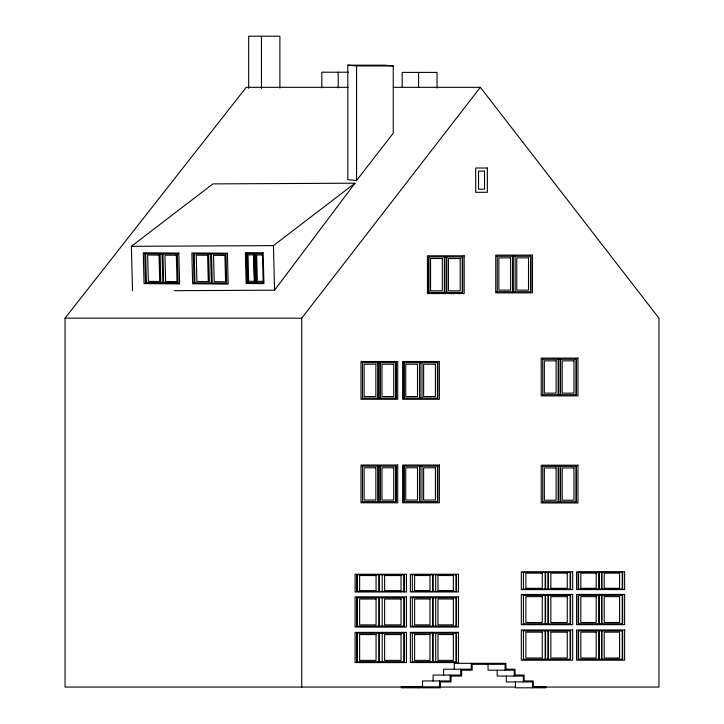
<?xml version="1.0" encoding="UTF-8"?>
<svg xmlns="http://www.w3.org/2000/svg" width="724" height="724" viewBox="0 0 724 724"><rect width="100%" height="100%" fill="white"/><g stroke="black" fill="none" stroke-linecap="round" stroke-linejoin="round"><path stroke-width="1.09" d="M174.24 290.686L274.586 290.188L354.977 183.199L212.928 183.896L131.379 246.323L132.528 290.894M301.745 687.067L301.745 318.162L480.347 87.323L658.949 318.162L658.949 687.067L533.479 687.067M356.552 180.484L393.241 133.216L393.241 65.947L384.516 65.169L347.819 65.169L347.819 179.706L356.552 180.484L356.552 65.947L347.819 65.169M422.698 687.067L65.051 687.067L65.051 318.162L246.241 87.323L348.027 87.323M131.379 246.323L273.437 245.626L354.977 183.199M177.389 254.015L178.131 282.948L145.506 282.659L144.764 253.735L145.651 253.708L146.393 282.632L160.628 282.758M193.335 253.907L194.222 253.871L194.964 282.803L194.077 282.831L193.335 253.907L225.96 254.187L226.712 283.12L194.077 282.831M246.115 253.617L247.002 253.59L247.744 282.523L246.866 282.55L246.115 253.617L262.432 253.762L263.174 282.686L246.866 282.55M145.506 282.659L146.393 282.632M163.696 282.785L162.81 282.812L162.067 253.88L162.954 253.853L163.696 282.785L177.923 282.903M255.409 282.586L254.522 282.613L253.78 253.69L255.653 253.662L256.396 282.595L255.509 282.622L254.767 253.699M356.552 65.947L393.241 65.947M348.389 72.21L321.818 72.21L321.818 87.866M393.268 87.323L480.347 87.323M496.827 256.269L530.982 256.269L530.982 291.709L496.827 291.709M65.051 318.162L301.745 318.162M542.294 359.267L576.449 359.267L576.449 394.707L542.294 394.707M362.063 362.67L396.218 362.67L396.218 398.119L362.063 398.119M362.063 466.193L396.218 466.193L396.218 501.632L362.063 501.632M542.294 466.356L576.449 466.356L576.449 501.795L542.294 501.795M523.009 572.413L570.548 572.413L570.548 589.055L523.009 589.055M411.929 574.775L456.446 574.775L456.446 591.427L411.929 591.427M523.009 595.399L570.548 595.399L570.548 623.762L523.009 623.762M411.929 597.762L456.446 597.762L456.446 626.133L411.929 626.133M523.009 630.903L570.548 630.903L570.548 659.274L523.009 659.274M411.929 633.274L456.446 633.274L456.446 661.636L411.929 661.636M471.93 664.315L505.117 664.315L505.117 670.189M505.406 669.211L515.008 669.211L515.008 675.076M514.529 675.076L524.131 675.076L524.131 680.949M450.934 676.062L461.604 676.062L461.604 670.189L472.166 670.189L472.166 664.315M523.66 680.949L533.262 680.949L533.262 686.823M439.296 681.927L451.034 681.927L451.034 676.062M533.154 686.823L545.95 686.823L545.95 687.8L515.425 687.8L515.425 681.927M439.649 687.067L515.533 687.067M144.764 253.735L178.276 253.988M262.359 255.011L256.676 254.957L257.355 281.319L263.038 281.364M273.437 245.626L274.586 290.188M208.666 254.034L209.408 282.966M160.085 253.871L160.837 282.794M622.242 572.385L622.242 589.028M622.242 595.372L622.242 623.735M622.242 630.885L622.242 659.247M601.952 572.385L601.952 589.028M601.952 595.372L601.952 623.735M601.952 630.885L601.952 659.247M601.535 572.385L601.535 589.028M601.535 595.372L601.535 623.735M601.535 630.885L601.535 659.247M599.282 572.385L599.282 589.028M599.282 595.372L599.282 623.735M599.282 630.885L599.282 659.247M598.866 572.385L598.866 589.028M598.866 595.372L598.866 623.735M598.866 630.885L598.866 659.247M578.576 572.385L578.576 589.028M578.576 595.372L578.576 623.735M578.576 630.885L578.576 659.247M576.023 359.267L576.023 394.707M576.023 466.356L576.023 501.795M570.132 572.413L570.132 589.055M570.132 595.399L570.132 623.762M570.132 630.903L570.132 659.274M560.602 359.267L560.602 394.707M560.602 466.356L560.602 501.795M560.186 359.267L560.186 394.707M560.186 466.356L560.186 501.795M558.566 359.267L558.566 394.707M558.566 466.356L558.566 501.795M558.141 359.267L558.141 394.707M558.141 466.356L558.141 501.795M548.412 572.413L548.412 589.055M548.412 595.399L548.412 623.762M548.412 630.903L548.412 659.274M547.996 572.413L547.996 589.055M547.996 595.399L547.996 623.762M547.996 630.903L547.996 659.274M545.561 572.413L545.561 589.055M545.561 595.399L545.561 623.762M545.561 630.903L545.561 659.274M545.145 572.413L545.145 589.055M545.145 595.399L545.145 623.762M545.145 630.903L545.145 659.274M542.719 359.267L542.719 394.707M542.719 466.356L542.719 501.795M532.502 687.8L532.502 681.927L506.302 681.927L506.302 676.062M530.556 256.269L530.556 291.709M523.425 572.413L523.425 589.055M523.425 595.399L523.425 623.762M523.425 630.903L523.425 659.274M523.371 681.927L523.371 676.062L497.18 676.062L497.18 670.189M515.135 256.269L515.135 291.709M514.248 676.062L514.248 670.189L488.048 670.189L488.048 664.315M513.099 256.269L513.099 291.709M512.673 256.269L512.673 291.709M505.877 669.211L505.877 663.338L454.219 663.338L454.219 669.211M497.252 256.269L497.252 291.709M486.872 663.338L486.872 664.315M471.288 663.338L471.288 669.211L443.649 669.211L443.649 675.076M462.247 256.966L462.247 292.406M460.717 669.211L460.717 675.076L433.088 675.076L433.088 680.949M456.02 574.775L456.02 591.427M456.02 597.762L456.02 626.133M456.02 633.274L456.02 661.636M450.156 675.076L450.156 680.949L422.517 680.949L422.517 686.823M446.826 256.966L446.826 292.406M446.4 256.966L446.4 292.406M444.78 256.966L444.78 292.406M444.364 256.966L444.364 292.406M440.473 681.927L440.473 687.8L401.386 687.8L401.386 686.823L439.586 686.823L439.586 680.949M437.432 362.67L437.432 398.119M437.432 466.193L437.432 501.632M437.043 88.093L437.043 72.4L402.209 72.4L402.209 87.523M435.73 574.775L435.73 591.427M435.73 597.762L435.73 626.133M435.73 633.274L435.73 661.636M433.061 574.775L433.061 591.427M433.061 597.762L433.061 626.133M433.061 633.274L433.061 661.636M432.644 574.775L432.644 591.427M432.644 597.762L432.644 626.133M432.644 633.274L432.644 661.636M428.943 256.966L428.943 292.406M422.011 362.67L422.011 398.119M422.011 466.193L422.011 501.632M419.974 362.67L419.974 398.119M419.974 466.193L419.974 501.632M419.549 362.67L419.549 398.119M419.549 466.193L419.549 501.632M418.608 72.4L418.608 87.523M418.454 686.823L418.454 687.8M412.345 574.775L412.345 591.427M412.345 597.762L412.345 626.133M412.345 633.274L412.345 661.636M404.128 362.67L404.128 398.119M404.128 466.193L404.128 501.632M403.901 574.802L403.901 591.445M403.901 597.789L403.901 626.151M403.901 633.301L403.901 661.664M395.793 362.67L395.793 398.119M395.793 466.193L395.793 501.632M382.191 574.802L382.191 591.445M382.191 597.789L382.191 626.151M382.191 633.301L382.191 661.664M380.372 362.67L380.372 398.119M380.372 466.193L380.372 501.632M379.946 362.67L379.946 398.119M379.946 466.193L379.946 501.632M379.34 574.802L379.34 591.445M379.34 597.789L379.34 626.151M379.34 633.301L379.34 661.664M378.914 574.802L378.914 591.445M378.914 597.789L378.914 626.151M378.914 633.301L378.914 661.664M378.326 362.67L378.326 398.119M378.326 466.193L378.326 501.632M377.91 362.67L377.91 398.119M377.91 466.193L377.91 501.632M362.489 362.67L362.489 398.119M362.489 466.193L362.489 501.632M357.204 574.802L357.204 591.445M357.204 597.789L357.204 626.151M357.204 633.301L357.204 661.664M338.226 72.21L338.226 87.866M279.898 88.02L279.898 36.2L248.667 36.2L248.667 88.419M261.464 36.2L261.464 88.419M211.526 254.024L210.639 254.052L211.381 282.984L212.268 282.957L211.526 254.024M487.352 168.004L475.713 168.004L475.713 192.303L487.352 192.303L487.352 168.004M484.537 171.126L478.537 171.126L478.537 189.172L484.537 189.172L484.537 171.126M532.493 255.101L495.741 255.101L495.741 292.876L532.493 292.876L532.493 255.101M464.184 255.798L427.432 255.798L427.432 293.573L464.184 293.573L464.184 255.798M462.672 256.966L428.518 256.966L428.518 292.406L462.672 292.406L462.672 256.966M510.628 257.844L498.872 257.844L498.872 290.134L510.628 290.134L510.628 257.844M528.52 257.844L516.755 257.844L516.755 290.134L528.52 290.134L528.52 257.844M442.319 258.54L430.563 258.54L430.563 290.831L442.319 290.831L442.319 258.54M460.202 258.54L448.446 258.54L448.446 290.831L460.202 290.831L460.202 258.54M577.96 358.099L541.208 358.099L541.208 395.874L577.96 395.874L577.96 358.099M556.104 360.842L544.339 360.842L544.339 393.132L556.104 393.132L556.104 360.842M573.987 360.842L562.222 360.842L562.222 393.132L573.987 393.132L573.987 360.842M397.72 361.511L360.977 361.511L360.977 399.277L397.72 399.277L397.72 361.511M439.368 361.511L402.616 361.511L402.616 399.277L439.368 399.277L439.368 361.511M437.857 362.67L403.702 362.67L403.702 398.119L437.857 398.119L437.857 362.67M375.865 364.244L364.109 364.244L364.109 396.544L375.865 396.544L375.865 364.244M393.747 364.244L381.991 364.244L381.991 396.544L393.747 396.544L393.747 364.244M417.513 364.244L405.748 364.244L405.748 396.544L417.513 396.544L417.513 364.244M435.396 364.244L423.631 364.244L423.631 396.544L435.396 396.544L435.396 364.244M397.72 465.025L360.977 465.025L360.977 502.8L397.72 502.8L397.72 465.025M439.368 465.025L402.616 465.025L402.616 502.8L439.368 502.8L439.368 465.025M577.96 465.188L541.208 465.188L541.208 502.963L577.96 502.963L577.96 465.188M437.857 466.193L403.702 466.193L403.702 501.632L437.857 501.632L437.857 466.193M375.865 467.767L364.109 467.767L364.109 500.058L375.865 500.058L375.865 467.767M393.747 467.767L381.991 467.767L381.991 500.058L393.747 500.058L393.747 467.767M417.513 467.767L405.748 467.767L405.748 500.058L417.513 500.058L417.513 467.767M435.396 467.767L423.631 467.767L423.631 500.058L435.396 500.058L435.396 467.767M556.104 467.93L544.339 467.93L544.339 500.221L556.104 500.221L556.104 467.93M573.987 467.93L562.222 467.93L562.222 500.221L573.987 500.221L573.987 467.93M572.657 571.86L521.316 571.86L521.316 589.598L572.657 589.598L572.657 571.86M624.64 571.842L576.594 571.842L576.594 589.58L624.64 589.58L624.64 571.842M622.667 572.385L578.15 572.385L578.15 589.028L622.667 589.028L622.667 572.385M542.285 573.146L525.859 573.146L525.859 588.313L542.285 588.313L542.285 573.146M567.272 573.146L550.846 573.146L550.846 588.313L567.272 588.313L567.272 573.146M596.196 573.127L580.82 573.127L580.82 588.295L596.196 588.295L596.196 573.127M619.581 573.127L604.205 573.127L604.205 588.295L619.581 588.295L619.581 573.127M406.436 574.259L355.095 574.259L355.095 591.997L406.436 591.997L406.436 574.259M458.419 574.232L410.372 574.232L410.372 591.97L458.419 591.97L458.419 574.232M404.327 574.802L356.778 574.802L356.778 591.445L404.327 591.445L404.327 574.802M376.064 575.544L359.638 575.544L359.638 590.712L376.064 590.712L376.064 575.544M401.051 575.544L384.625 575.544L384.625 590.712L401.051 590.712L401.051 575.544M429.975 575.517L414.599 575.517L414.599 590.684L429.975 590.684L429.975 575.517M453.351 575.517L437.975 575.517L437.975 590.684L453.351 590.684L453.351 575.517M572.657 594.467L521.316 594.467L521.316 624.694L572.657 624.694L572.657 594.467M624.64 594.44L576.594 594.44L576.594 624.667L624.64 624.667L624.64 594.44M622.667 595.372L578.15 595.372L578.15 623.735L622.667 623.735L622.667 595.372M542.285 596.657L525.859 596.657L525.859 622.504L542.285 622.504L542.285 596.657M567.272 596.657L550.846 596.657L550.846 622.504L567.272 622.504L567.272 596.657M596.196 596.63L580.82 596.63L580.82 622.477L596.196 622.477L596.196 596.63M619.581 596.63L604.205 596.63L604.205 622.477L619.581 622.477L619.581 596.63M406.436 596.857L355.095 596.857L355.095 627.084L406.436 627.084L406.436 596.857M458.419 596.829L410.372 596.829L410.372 627.056L458.419 627.056L458.419 596.829M404.327 597.789L356.778 597.789L356.778 626.151L404.327 626.151L404.327 597.789M376.064 599.047L359.638 599.047L359.638 624.893L376.064 624.893L376.064 599.047M401.051 599.047L384.625 599.047L384.625 624.893L401.051 624.893L401.051 599.047M429.975 599.019L414.599 599.019L414.599 624.866L429.975 624.866L429.975 599.019M453.351 599.019L437.975 599.019L437.975 624.866L453.351 624.866L453.351 599.019M572.657 629.971L521.316 629.971L521.316 660.197L572.657 660.197L572.657 629.971M624.64 629.952L576.594 629.952L576.594 660.179L624.64 660.179L624.64 629.952M622.667 630.885L578.15 630.885L578.15 659.247L622.667 659.247L622.667 630.885M542.285 632.161L525.859 632.161L525.859 658.007L542.285 658.007L542.285 632.161M567.272 632.161L550.846 632.161L550.846 658.007L567.272 658.007L567.272 632.161M596.196 632.143L580.82 632.143L580.82 657.989L596.196 657.989L596.196 632.143M619.581 632.143L604.205 632.143L604.205 657.989L619.581 657.989L619.581 632.143M458.419 632.342L410.372 632.342L410.372 662.569L458.419 662.569L458.419 632.342M406.436 632.369L355.095 632.369L355.095 662.596L406.436 662.596L406.436 632.369M404.327 633.301L356.778 633.301L356.778 661.664L404.327 661.664L404.327 633.301M376.064 634.559L359.638 634.559L359.638 660.406L376.064 660.406L376.064 634.559M401.051 634.559L384.625 634.559L384.625 660.406L401.051 660.406L401.051 634.559M429.975 634.532L414.599 634.532L414.599 660.379L429.975 660.379L429.975 634.532M453.351 634.532L437.975 634.532L437.975 660.379L453.351 660.379L453.351 634.532M263.138 252.821L245.364 252.667L246.151 283.491L263.934 283.645L263.138 252.821M227.399 253.246L191.851 252.938L192.647 283.772L228.196 284.079L227.399 253.246M178.828 253.083L143.28 252.767L144.067 283.6L179.624 283.908L178.828 253.083M253.708 254.929L248.024 254.884L248.703 281.247L254.386 281.292L253.708 254.929M207.607 255.273L196.231 255.174L196.91 281.536L208.286 281.636L207.607 255.273M224.911 255.427L213.535 255.328L214.213 281.69L225.589 281.781L224.911 255.427M159.036 255.101L147.66 255.002L148.339 281.364L159.714 281.464L159.036 255.101M176.33 255.255L164.954 255.156L165.633 281.518L177.009 281.618L176.33 255.255"/></g></svg>
